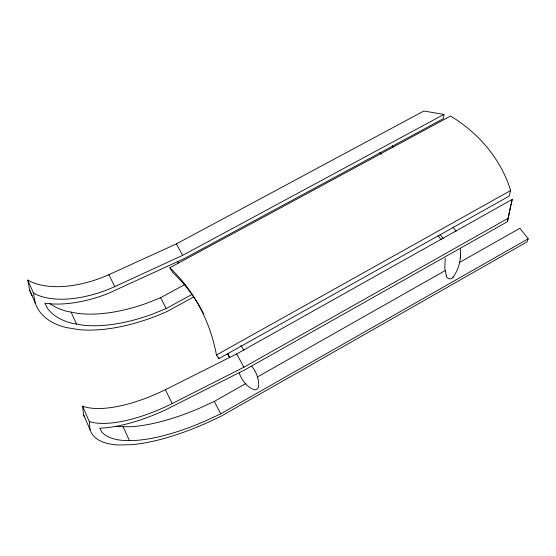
<?xml version="1.0" encoding="UTF-8"?>
<svg xmlns="http://www.w3.org/2000/svg" width="556" height="556" viewBox="0 0 556 556"><rect width="100%" height="100%" fill="white"/><g stroke="black" fill="none" stroke-linecap="round" stroke-linejoin="round"><path stroke-width="0.83" d="M453.07 277.152C459.131 268.972 461.348 258.408 460.396 248.379M460.264 258.623L460.604 254.092M193.801 296.89L167.189 311.45A126.372 62.849 -26.8 0 1 78.959 329.638L66.63 327.63A126.372 62.849 -26.8 0 1 35.271 303.131L29.704 290.267L27.8 280.064A81.371 43.709 -23.8 0 0 108.906 274.678L176.384 243.896L423.839 111.012L443.931 114.411L443.5 118.574L184.432 258.505L108.107 293.492A90.76 47.399 -24.2 0 1 51.84 303.937L44.883 303.256L47.336 308.128A118.296 58.762 -26.8 0 0 72.12 323.293L83.608 325.267A118.296 58.762 -26.8 0 0 152.351 314.182L166.237 308.545L192.147 294.381M445.21 258.373L444.793 268.138L446.489 276.547M459.513 262.474L519.867 228.28L528.2 238.788L220.732 413.817L206.262 420.586A127.804 44.612 -28.6 0 1 136.352 440.38L125.037 440.554A127.804 44.612 -28.6 0 1 101.727 431.894L99.781 428.238L106.752 427.717A98.593 36.418 -26.9 0 0 164.666 410.307L245.279 369.594L507.433 221.663L509.31 212.385M509.643 210.703L511.006 203.955M507.433 221.663L512.229 199.416L236.654 353.95L165.361 389.693A88.293 34.201 -26.7 0 1 82.629 406.214L83.504 414.547A135.344 49.692 -28.4 0 0 84.449 416.958M510.679 190.513L509.136 196.143L218.828 358.69L216.451 355.006A214.533 179.456 -48.1 0 0 169.816 267.742L450.555 116.051A154.575 136.873 -5.3 0 1 510.679 190.513L216.451 355.006M511.179 203.107L512.229 199.416M528.2 238.788L527.116 241.846L221.302 416.062A136.561 47.74 -28.6 0 1 131.181 444.703L119.026 444.988A136.561 47.74 -28.6 0 1 90.037 429.635L83.504 414.547M115.307 426.285A126.671 46.447 -28.4 0 0 118.762 426.647L130.104 426.744A126.671 46.447 -28.4 0 0 199.903 408.034L214.303 401.404L245.995 383.452M257.31 377.037L445.175 270.598M82.629 406.214L89.301 421.559A89.148 32.894 -26.9 0 0 172.179 403.58L243.924 367.21L508.462 218.098M49.47 303.291A117.33 60.041 -26.6 0 0 66.699 311.29L78.194 313.459A117.33 60.041 -26.6 0 0 146.791 303.208L160.614 297.689L184.981 284.422M27.8 280.064L33.464 293.095A82.073 42.826 -24.2 0 0 114.772 286.632L182.66 255.35L443.931 114.411M251.402 388.616C245.648 385.169 241.429 379.477 239.316 373.152M251.66 366.189C255.927 371.297 258.644 377.802 258.651 384.502M392.175 145.644L393.21 147.034M452.966 227.063L456.087 231.24M379.845 152.281L381.374 154.366M440.095 234.368L443.16 238.538M438.086 235.591L441.151 239.768M169.816 267.742L172.659 272.343A211.495 177.468 -48.4 0 1 201.501 309.824M241.005 345.325L243.896 350.468M176.384 243.896L182.66 255.35M236.654 353.95L243.924 367.21M227.675 353.783L229.739 357.591M177.51 261.48L178.337 263.009M227.487 353.706L229.552 357.515M160.614 297.689L166.237 308.545M214.303 401.404L220.732 413.817M108.906 274.678L114.772 286.632M165.361 389.693L172.179 403.58M71.092 312.118L76.513 324.051M123.098 426.681L129.36 440.491M33.464 293.095L35.271 303.131M89.301 421.559L90.037 429.635M32.067 295.563A125.336 64.218 -26.6 0 1 29.704 290.267M201.897 310.547A211.495 177.468 -48.4 0 1 203.816 314.209M218.522 357.112A211.495 177.468 -48.4 0 1 218.828 358.69M453.376 276.367A3.579 3.211 8.7 0 1 449.63 278.834A3.579 3.211 8.7 0 1 446.308 275.713M258.443 385.371A3.663 3.468 -37.2 0 1 252.299 388.859"/></g></svg>
